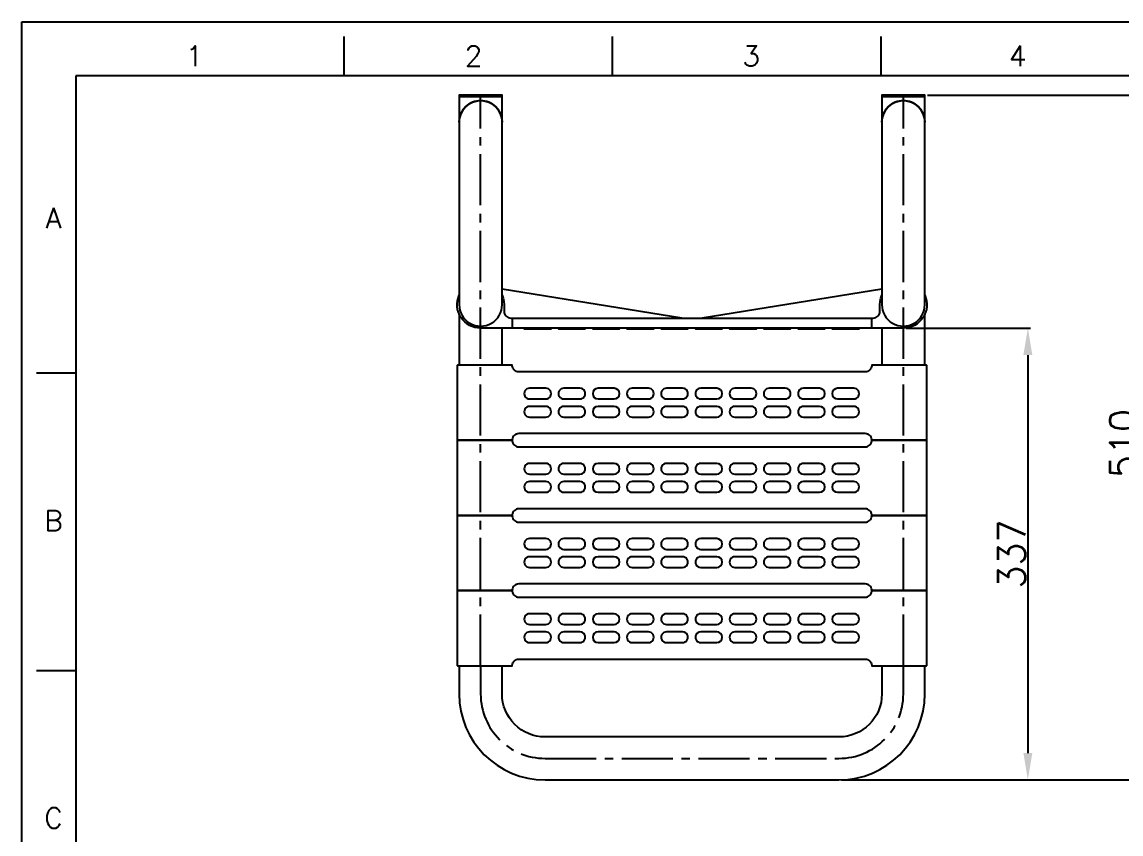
# Model space of a CAD drawing. Header units: inches. Extents: x 7305 to 8145, y -1324 to -730.
# Drawn here: x 7305.1 to 7714.4, y -1032.8 to -730.4 of the extents above; entities that cross this region are included whole.
import ezdxf

# ---------------------------------------------------------------- set-up
doc = ezdxf.new("R2010")
doc.units = ezdxf.units.IN
doc.header["$MEASUREMENT"] = 0
doc.linetypes.add('CENTER2', pattern=[28.575, 19.05, -3.175, 3.175, -3.175])
doc.layers.get('Defpoints').update_dxf_attribs({"color": 3})
doc.layers.add('Cneter', color=1, linetype='CENTER2')
doc.layers.add('PDF_형상', color=7, linetype='Continuous')
doc.styles.get("Standard").update_dxf_attribs({"font": 'romans.shx', "bigfont": 'whtgtxt.shx'})
doc.dimstyles.get("Standard").update_dxf_attribs({"dimtxt": 2.5, "dimasz": 3, "dimexe": 1, "dimexo": 1, "dimgap": 1, "dimtad": 1, "dimdec": 1, "dimdsep": 46, "dimtxsty": 'Standard', "dimcen": 0.09, "dimclrd": 1, "dimclre": 1, "dimclrt": 2, "dimadec": 0, "dimazin": 0, "dimtfac": 1, "dimtdec": 1, "dimtmove": 0, "dimatfit": 3, "dimfxl": 0, "dimtolj": 1, "dimtzin": 0, "dimarcsym": 0})

# ---------------------------------------------------------------- blocks, each defined once
blk = doc.blocks.new('*D14')
at = {"color": 3, "linetype": 'ByBlock', "lineweight": -2}
for p, q in [((7642.35, -757.61), (7722.2, -757.61)), ((7721.2, -767.61), (7721.2, -1002.61)), ((7610.36, -1012.61), (7722.2, -1012.61))]:
    blk.add_line(p, q, dxfattribs=at)
at = {"color": 3}
for points in [[(7719.54, -767.61), (7722.87, -767.61), (7721.2, -757.61)], [(7719.54, -1002.61), (7722.87, -1002.61), (7721.2, -1012.61)]]:
    blk.add_solid(points, dxfattribs=at)
at = {"layer": 'Defpoints', "color": 0}
for p in [(7641.35, -757.61), (7609.36, -1012.61), (7721.2, -1012.61)]:
    blk.add_point(p, dxfattribs=at)
at = {"color": 3, "insert": (7715.2, -887.41), "char_height": 10, "attachment_point": 5, "rotation": 90}
blk.add_mtext('\\A1;510', dxfattribs=at)
blk = doc.blocks.new('*D16')
at = {"color": 3, "linetype": 'ByBlock', "lineweight": -2}
for p, q in [((7634.35, -844.43), (7680.72, -844.43)), ((7679.72, -854.43), (7679.72, -1002.61)), ((7611.36, -1012.61), (7680.72, -1012.61))]:
    blk.add_line(p, q, dxfattribs=at)
at = {"color": 3}
for points in [[(7678.05, -854.43), (7681.39, -854.43), (7679.72, -844.43)], [(7678.05, -1002.61), (7681.39, -1002.61), (7679.72, -1012.61)]]:
    blk.add_solid(points, dxfattribs=at)
at = {"layer": 'Defpoints', "color": 0}
for p in [(7633.35, -844.43), (7610.36, -1012.61), (7679.72, -1012.61)]:
    blk.add_point(p, dxfattribs=at)
at = {"color": 3, "insert": (7673.72, -928.52), "char_height": 10, "attachment_point": 5, "rotation": 90}
blk.add_mtext('\\A1;337', dxfattribs=at)

msp = doc.modelspace()

# ---------------------------------------------------------------- linework, layer by layer
at = {"color": 7, "linetype": 'Continuous'}
for p, q in [((7305.081, -730.42), (8145.08, -730.42)), ((7305.081, -1324.42), (7305.081, -730.421)), ((7425.081, -750.421), (7425.081, -735.885)), ((7525.081, -750.421), (7525.081, -735.885)), ((7625.081, -750.421), (7625.081, -735.885)), ((7325.081, -750.421), (7325.081, -1304.42)), ((8125.08, -750.421), (7325.081, -750.421)), ((7325.081, -861.221), (7310.545, -861.221)), ((7325.081, -972.021), (7310.545, -972.021))]:
    msp.add_line(p, q, dxfattribs=at)
at = {"layer": 'Cneter'}
for p, q in [((7475.912, -970.131), (7475.912, -757.614)), ((7633.348, -970.131), (7633.348, -757.614))]:
    msp.add_line(p, q, dxfattribs=at)
msp.add_lwpolyline([(7475.915, -970.131), (7475.915, -980.626, 0.4142017), (7499.903, -1004.614), (7609.36, -1004.614, 0.4142017), (7633.348, -980.626), (7633.348, -970.131)], format="xyb", dxfattribs=at)
at = {"layer": 'PDF_형상', "lineweight": 25}
for points in [[(7483.909, -835.683), (7483.909, -835.593), (7483.909, -835.321), (7483.909, -834.87), (7483.909, -834.242), (7483.909, -833.441), (7483.909, -832.47), (7483.909, -831.334), (7483.909, -830.041), (7483.909, -828.597), (7483.909, -827.009), (7483.909, -825.286), (7483.909, -823.437), (7483.909, -821.472), (7483.909, -819.402), (7483.909, -817.237), (7483.909, -814.989), (7483.909, -812.67), (7483.909, -810.293), (7483.909, -807.87), (7483.909, -805.414), (7483.909, -802.938), (7483.909, -800.455), (7483.909, -797.979), (7483.909, -795.524), (7483.909, -793.1), (7483.909, -790.723), (7483.909, -788.404), (7483.909, -786.157), (7483.909, -783.992), (7483.909, -781.921), (7483.909, -779.956), (7483.909, -778.107), (7483.909, -776.384), (7483.909, -774.796), (7483.909, -773.352), (7483.909, -772.058), (7483.909, -770.924), (7483.909, -769.952), (7483.909, -769.151), (7483.909, -768.523), (7483.909, -768.072), (7483.909, -767.801), (7483.909, -767.71), (7483.909, -758.214), (7483.909, -757.614), (7483.887, -757.614), (7483.709, -757.614), (7483.356, -757.614), (7482.838, -757.614), (7482.164, -757.614), (7481.351, -757.614), (7480.417, -757.614), (7479.382, -757.614), (7478.269, -757.614), (7477.104, -757.614), (7475.912, -757.614), (7474.72, -757.614), (7473.554, -757.614), (7472.442, -757.614), (7471.407, -757.614), (7470.472, -757.614), (7469.66, -757.614), (7468.987, -757.614), (7468.468, -757.614), (7468.116, -757.614), (7467.938, -757.614), (7467.915, -757.614), (7467.915, -758.214), (7467.915, -767.71), (7467.915, -767.801), (7467.915, -768.072), (7467.915, -768.523), (7467.915, -769.151), (7467.915, -769.952), (7467.915, -770.924), (7467.915, -772.058), (7467.915, -773.352), (7467.915, -774.796), (7467.915, -776.384), (7467.915, -778.107), (7467.915, -779.956), (7467.915, -781.921), (7467.915, -783.992), (7467.915, -786.157), (7467.915, -788.404), (7467.915, -790.723), (7467.915, -793.1), (7467.915, -795.524), (7467.915, -797.979), (7467.915, -800.455), (7467.915, -802.938), (7467.915, -805.414), (7467.915, -807.87), (7467.915, -810.293), (7467.915, -812.67), (7467.915, -814.989), (7467.915, -817.237), (7467.915, -819.402), (7467.915, -821.472), (7467.915, -823.437), (7467.915, -825.286), (7467.915, -827.009), (7467.915, -828.597), (7467.915, -830.041), (7467.915, -831.334), (7467.915, -832.47), (7467.915, -833.441), (7467.915, -834.242), (7467.915, -834.87), (7467.915, -835.321), (7467.915, -835.593), (7467.915, -835.683, 1.0000412)], [(7483.909, -767.71, 0.4142466), (7475.912, -759.713, 0.4142856), (7467.915, -767.71, -1.0000412)], [(7641.348, -835.683), (7641.348, -835.593), (7641.348, -835.321), (7641.348, -834.87), (7641.348, -834.242), (7641.348, -833.441), (7641.348, -832.47), (7641.348, -831.334), (7641.348, -830.041), (7641.348, -828.597), (7641.348, -827.009), (7641.348, -825.286), (7641.348, -823.437), (7641.348, -821.472), (7641.348, -819.402), (7641.348, -817.237), (7641.348, -814.989), (7641.348, -812.67), (7641.348, -810.293), (7641.348, -807.87), (7641.348, -805.414), (7641.348, -802.938), (7641.348, -800.455), (7641.348, -797.979), (7641.348, -795.524), (7641.348, -793.1), (7641.348, -790.723), (7641.348, -788.404), (7641.348, -786.157), (7641.348, -783.992), (7641.348, -781.921), (7641.348, -779.956), (7641.348, -778.107), (7641.348, -776.384), (7641.348, -774.796), (7641.348, -773.352), (7641.348, -772.058), (7641.348, -770.924), (7641.348, -769.952), (7641.348, -769.151), (7641.348, -768.523), (7641.348, -768.072), (7641.348, -767.801), (7641.348, -767.71), (7641.348, -758.214), (7641.348, -757.614), (7641.325, -757.614), (7641.147, -757.614), (7640.795, -757.614), (7640.276, -757.614), (7639.603, -757.614), (7638.79, -757.614), (7637.856, -757.614), (7636.821, -757.614), (7635.707, -757.614), (7634.543, -757.614), (7633.351, -757.614), (7632.159, -757.614), (7630.993, -757.614), (7629.881, -757.614), (7628.846, -757.614), (7627.911, -757.614), (7627.098, -757.614), (7626.425, -757.614), (7625.906, -757.614), (7625.554, -757.614), (7625.376, -757.614), (7625.354, -757.614), (7625.354, -758.214), (7625.354, -767.71), (7625.354, -767.801), (7625.354, -768.072), (7625.354, -768.523), (7625.354, -769.151), (7625.354, -769.952), (7625.354, -770.924), (7625.354, -772.058), (7625.354, -773.352), (7625.354, -774.796), (7625.354, -776.384), (7625.354, -778.107), (7625.354, -779.956), (7625.354, -781.921), (7625.354, -783.992), (7625.354, -786.157), (7625.354, -788.404), (7625.354, -790.723), (7625.354, -793.1), (7625.354, -795.524), (7625.354, -797.979), (7625.354, -800.455), (7625.354, -802.938), (7625.354, -805.414), (7625.354, -807.87), (7625.354, -810.293), (7625.354, -812.67), (7625.354, -814.989), (7625.354, -817.237), (7625.354, -819.402), (7625.354, -821.472), (7625.354, -823.437), (7625.354, -825.286), (7625.354, -827.009), (7625.354, -828.597), (7625.354, -830.041), (7625.354, -831.334), (7625.354, -832.47), (7625.354, -833.441), (7625.354, -834.242), (7625.354, -834.87), (7625.354, -835.321), (7625.354, -835.593), (7625.354, -835.683, 1.0000412)], [(7641.348, -767.71, 0.4142466), (7633.351, -759.713, 0.4142856), (7625.354, -767.71, -1.0000412)], [(7500.152, -866.796), (7494.155, -866.796, 1.0000231), (7494.155, -870.795), (7500.152, -870.795, 1.0000231)], [(7512.898, -866.796), (7506.9, -866.796, 1.0000231), (7506.9, -870.795), (7512.898, -870.795, 1.0000231)], [(7519.645, -870.795), (7525.643, -870.795, 0.9995822), (7525.643, -866.796), (7519.645, -866.796, 0.9995822)], [(7532.39, -870.795), (7538.387, -870.795, 1.0000231), (7538.387, -866.796), (7532.39, -866.796, 1.0000231)], [(7551.133, -866.796), (7545.135, -866.796, 1.0000231), (7545.135, -870.795), (7551.133, -870.795, 1.0000231)], [(7557.88, -870.795), (7563.878, -870.795, 0.9995822), (7563.878, -866.796), (7557.88, -866.796, 1.0000231)], [(7576.622, -866.796), (7570.625, -866.796, 1.0000231), (7570.625, -870.795), (7576.622, -870.795, 1.0000231)], [(7583.37, -870.795), (7589.368, -870.795, 1.0000231), (7589.368, -866.796), (7583.37, -866.796, 1.0000231)], [(7596.115, -870.795), (7602.113, -870.795, 0.9995822), (7602.113, -866.796), (7596.115, -866.796, 1.0000231)], [(7608.86, -870.795), (7614.857, -870.795, 1.0000231), (7614.857, -866.796), (7608.86, -866.796, 0.9995822)], [(7500.152, -873.544), (7494.155, -873.544, 1.0001833), (7494.155, -877.542), (7500.152, -877.542, 1.0001833)], [(7512.898, -873.544), (7506.9, -873.544, 1.0001833), (7506.9, -877.542), (7512.898, -877.542, 1.0001833)], [(7525.643, -873.544), (7519.645, -873.544, 0.9997423), (7519.645, -877.542), (7525.643, -877.542, 0.9997423)], [(7532.39, -877.542), (7538.387, -877.542, 1.0001833), (7538.387, -873.544), (7532.39, -873.544, 1.0001833)], [(7551.133, -873.544), (7545.135, -873.544, 1.0001833), (7545.135, -877.542), (7551.133, -877.542, 1.0001833)], [(7557.88, -877.542), (7563.878, -877.542, 0.9997423), (7563.878, -873.544), (7557.88, -873.544, 1.0001833)], [(7570.625, -877.542), (7576.622, -877.542, 1.0001833), (7576.622, -873.544), (7570.625, -873.544, 1.0001833)], [(7589.368, -873.544), (7583.37, -873.544, 1.0001833), (7583.37, -877.542), (7589.368, -877.542, 1.0001833)], [(7602.113, -873.544), (7596.115, -873.544, 1.0001833), (7596.115, -877.542), (7602.113, -877.542, 0.9997423)], [(7608.86, -877.542), (7614.857, -877.542, 1.0001833), (7614.857, -873.544), (7608.86, -873.544, 0.9997423)], [(7500.152, -894.785), (7494.155, -894.785, 1.0000231), (7494.155, -898.784), (7500.152, -898.784, 1.0000231)], [(7512.898, -894.785), (7506.9, -894.785, 1.0000231), (7506.9, -898.784), (7512.898, -898.784, 1.0000231)], [(7525.643, -894.785), (7519.645, -894.785, 0.9995822), (7519.645, -898.784), (7525.643, -898.784, 0.9995822)], [(7538.387, -894.785), (7532.39, -894.785, 1.0000231), (7532.39, -898.784), (7538.387, -898.784, 1.0000231)], [(7551.133, -894.785), (7545.135, -894.785, 1.0000231), (7545.135, -898.784), (7551.133, -898.784, 1.0000231)], [(7563.878, -894.785), (7557.88, -894.785, 1.0000231), (7557.88, -898.784), (7563.878, -898.784, 0.9995822)], [(7576.622, -894.785), (7570.625, -894.785, 1.0000231), (7570.625, -898.784), (7576.622, -898.784, 1.0000231)], [(7583.37, -898.784), (7589.368, -898.784, 1.0000231), (7589.368, -894.785), (7583.37, -894.785, 1.0000231)], [(7602.113, -894.785), (7596.115, -894.785, 1.0000231), (7596.115, -898.784), (7602.113, -898.784, 0.9995822)], [(7614.857, -894.785), (7608.86, -894.785, 0.9995822), (7608.86, -898.784), (7614.857, -898.784, 1.0000231)], [(7494.155, -905.531), (7500.152, -905.531, 1.0001833), (7500.152, -901.533), (7494.155, -901.533, 1.0001833)], [(7512.898, -901.533), (7506.9, -901.533, 1.0001833), (7506.9, -905.531), (7512.898, -905.531, 1.0001833)], [(7525.643, -901.533), (7519.645, -901.533, 0.9997423), (7519.645, -905.531), (7525.643, -905.531, 0.9997423)], [(7538.387, -901.533), (7532.39, -901.533, 1.0001833), (7532.39, -905.531), (7538.387, -905.531, 1.0001833)], [(7551.133, -901.533), (7545.135, -901.533, 1.0001833), (7545.135, -905.531), (7551.133, -905.531, 1.0001833)], [(7563.878, -901.533), (7557.88, -901.533, 1.0001833), (7557.88, -905.531), (7563.878, -905.531, 0.9997423)], [(7576.622, -901.533), (7570.625, -901.533, 1.0001833), (7570.625, -905.531), (7576.622, -905.531, 1.0001833)], [(7589.368, -901.533), (7583.37, -901.533, 1.0001833), (7583.37, -905.531), (7589.368, -905.531, 1.0001833)], [(7602.113, -901.533), (7596.115, -901.533, 1.0001833), (7596.115, -905.531), (7602.113, -905.531, 0.9997423)], [(7608.86, -905.531), (7614.857, -905.531, 1.0001833), (7614.857, -901.533), (7608.86, -901.533, 0.9997423)], [(7500.152, -922.774), (7494.155, -922.774, 1.0000231), (7494.155, -926.773), (7500.152, -926.773, 1.0000231)], [(7512.898, -922.774), (7506.9, -922.774, 1.0000231), (7506.9, -926.773), (7512.898, -926.773, 1.0000231)], [(7519.645, -926.773), (7525.643, -926.773, 0.9995822), (7525.643, -922.774), (7519.645, -922.774, 0.9995822)], [(7532.39, -926.773), (7538.387, -926.773, 1.0000231), (7538.387, -922.774), (7532.39, -922.774, 1.0000231)], [(7551.133, -922.774), (7545.135, -922.774, 1.0000231), (7545.135, -926.773), (7551.133, -926.773, 1.0000231)], [(7557.88, -926.773), (7563.878, -926.773, 0.9995822), (7563.878, -922.774), (7557.88, -922.774, 1.0000231)], [(7576.622, -922.774), (7570.625, -922.774, 1.0000231), (7570.625, -926.773), (7576.622, -926.773, 1.0000231)], [(7583.37, -926.773), (7589.368, -926.773, 1.0000231), (7589.368, -922.774), (7583.37, -922.774, 1.0000231)], [(7596.115, -926.773), (7602.113, -926.773, 0.9995822), (7602.113, -922.774), (7596.115, -922.774, 1.0000231)], [(7614.857, -922.774), (7608.86, -922.774, 0.9995822), (7608.86, -926.773), (7614.857, -926.773, 1.0000231)], [(7494.155, -933.52), (7500.152, -933.52, 1.0001833), (7500.152, -929.522), (7494.155, -929.522, 1.0001833)], [(7512.898, -929.522), (7506.9, -929.522, 1.0001833), (7506.9, -933.52), (7512.898, -933.52, 1.0001833)], [(7525.643, -929.522), (7519.645, -929.522, 0.9997423), (7519.645, -933.52), (7525.643, -933.52, 0.9997423)], [(7538.387, -929.522), (7532.39, -929.522, 1.0001833), (7532.39, -933.52), (7538.387, -933.52, 1.0001833)], [(7545.135, -933.52), (7551.133, -933.52, 1.0001833), (7551.133, -929.522), (7545.135, -929.522, 1.0001833)], [(7563.878, -929.522), (7557.88, -929.522, 1.0001833), (7557.88, -933.52), (7563.878, -933.52, 0.9997423)], [(7570.625, -933.52), (7576.622, -933.52, 1.0001833), (7576.622, -929.522), (7570.625, -929.522, 1.0001833)], [(7589.368, -929.522), (7583.37, -929.522, 1.0001833), (7583.37, -933.52), (7589.368, -933.52, 1.0001833)], [(7596.115, -933.52), (7602.113, -933.52, 0.9997423), (7602.113, -929.522), (7596.115, -929.522, 1.0001833)], [(7608.86, -933.52), (7614.857, -933.52, 1.0001833), (7614.857, -929.522), (7608.86, -929.522, 0.9997423)], [(7494.155, -954.762), (7500.152, -954.762, 1.0000231), (7500.152, -950.763), (7494.155, -950.763, 1.0000231)], [(7506.9, -954.762), (7512.898, -954.762, 1.0000231), (7512.898, -950.763), (7506.9, -950.763, 1.0000231)], [(7519.645, -954.762), (7525.643, -954.762, 0.9995822), (7525.643, -950.763), (7519.645, -950.763, 0.9995822)], [(7532.39, -954.762), (7538.387, -954.762, 1.0000231), (7538.387, -950.763), (7532.39, -950.763, 1.0000231)], [(7545.135, -954.762), (7551.133, -954.762, 1.0000231), (7551.133, -950.763), (7545.135, -950.763, 1.0000231)], [(7557.88, -954.762), (7563.878, -954.762, 0.9995822), (7563.878, -950.763), (7557.88, -950.763, 1.0000231)], [(7570.625, -954.762), (7576.622, -954.762, 1.0000231), (7576.622, -950.763), (7570.625, -950.763, 1.0000231)], [(7583.37, -954.762), (7589.368, -954.762, 1.0000231), (7589.368, -950.763), (7583.37, -950.763, 1.0000231)], [(7596.115, -954.762), (7602.113, -954.762, 0.9995822), (7602.113, -950.763), (7596.115, -950.763, 1.0000231)], [(7614.857, -950.763), (7608.86, -950.763, 0.9995822), (7608.86, -954.762), (7614.857, -954.762, 1.0000231)], [(7500.152, -957.511), (7494.155, -957.511, 1.0001833), (7494.155, -961.509), (7500.152, -961.509, 1.0001833)], [(7512.898, -957.511), (7506.9, -957.511, 1.0001833), (7506.9, -961.509), (7512.898, -961.509, 1.0001833)], [(7525.643, -957.511), (7519.645, -957.511, 0.9997423), (7519.645, -961.509), (7525.643, -961.509, 0.9997423)], [(7532.39, -961.509), (7538.387, -961.509, 1.0001833), (7538.387, -957.511), (7532.39, -957.511, 1.0001833)], [(7551.133, -957.511), (7545.135, -957.511, 1.0001833), (7545.135, -961.509), (7551.133, -961.509, 1.0001833)], [(7557.88, -961.509), (7563.878, -961.509, 0.9997423), (7563.878, -957.511), (7557.88, -957.511, 1.0001833)], [(7576.622, -957.511), (7570.625, -957.511, 1.0001833), (7570.625, -961.509), (7576.622, -961.509, 1.0001833)], [(7589.368, -957.511), (7583.37, -957.511, 1.0001833), (7583.37, -961.509), (7589.368, -961.509, 1.0001833)], [(7602.113, -957.511), (7596.115, -957.511, 1.0001833), (7596.115, -961.509), (7602.113, -961.509, 0.9997423)], [(7608.86, -961.509), (7614.857, -961.509, 1.0001833), (7614.857, -957.511), (7608.86, -957.511, 0.9997423)]]:
    msp.add_lwpolyline(points, format="xyb", close=True, dxfattribs=at)
for points in [[(7475.912, -758.214), (7474.72, -758.214), (7473.554, -758.214), (7472.442, -758.214), (7471.407, -758.214), (7470.472, -758.214), (7469.66, -758.214), (7468.987, -758.214), (7468.468, -758.214), (7468.116, -758.214), (7467.938, -758.214), (7467.915, -758.214), (7467.938, -758.214), (7468.116, -758.214), (7468.468, -758.214), (7468.987, -758.214), (7469.66, -758.214), (7470.472, -758.214), (7471.407, -758.214), (7472.442, -758.214), (7473.554, -758.214), (7474.72, -758.214), (7475.912, -758.214), (7477.104, -758.214), (7478.269, -758.214), (7479.382, -758.214), (7480.417, -758.214), (7481.351, -758.214), (7482.164, -758.214), (7482.838, -758.214), (7483.356, -758.214), (7483.709, -758.214), (7483.887, -758.214), (7483.909, -758.214), (7483.887, -758.214), (7483.709, -758.214), (7483.356, -758.214), (7482.838, -758.214), (7482.164, -758.214), (7481.351, -758.214), (7480.417, -758.214), (7479.382, -758.214), (7478.269, -758.214), (7477.104, -758.214)], [(7633.351, -758.214), (7632.159, -758.214), (7630.993, -758.214), (7629.881, -758.214), (7628.846, -758.214), (7627.911, -758.214), (7627.098, -758.214), (7626.425, -758.214), (7625.906, -758.214), (7625.554, -758.214), (7625.376, -758.214), (7625.354, -758.214), (7625.376, -758.214), (7625.554, -758.214), (7625.906, -758.214), (7626.425, -758.214), (7627.098, -758.214), (7627.911, -758.214), (7628.846, -758.214), (7629.881, -758.214), (7630.993, -758.214), (7632.159, -758.214), (7633.351, -758.214), (7634.543, -758.214), (7635.707, -758.214), (7636.821, -758.214), (7637.856, -758.214), (7638.79, -758.214), (7639.603, -758.214), (7640.276, -758.214), (7640.795, -758.214), (7641.147, -758.214), (7641.325, -758.214), (7641.348, -758.214), (7641.325, -758.214), (7641.147, -758.214), (7640.795, -758.214), (7640.276, -758.214), (7639.603, -758.214), (7638.79, -758.214), (7637.856, -758.214), (7636.821, -758.214), (7635.707, -758.214), (7634.543, -758.214)], [(7621.593, -886.413), (7621.6, -886.331), (7621.603, -886.258), (7621.605, -886.202), (7621.605, -886.17), (7621.605, -886.164), (7633.351, -886.164), (7634.597, -886.164), (7635.816, -886.164), (7636.984, -886.164), (7638.071, -886.164), (7639.056, -886.164), (7639.919, -886.164), (7640.638, -886.164), (7641.2, -886.164), (7641.593, -886.164), (7641.806, -886.164), (7641.848, -886.164), (7641.896, -886.158), (7641.943, -886.144), (7641.986, -886.121), (7642.024, -886.091), (7642.055, -886.053), (7642.078, -886.009), (7642.093, -885.963), (7642.097, -885.913), (7642.097, -858.424), (7642.093, -858.376), (7642.078, -858.329), (7642.055, -858.286), (7642.024, -858.248), (7641.986, -858.217), (7641.943, -858.193), (7641.896, -858.179), (7641.848, -858.175), (7641.806, -858.175), (7641.593, -858.175), (7641.2, -858.175), (7640.638, -858.175), (7639.919, -858.175), (7639.056, -858.175), (7638.071, -858.175), (7636.984, -858.175), (7635.816, -858.175), (7634.597, -858.175), (7633.351, -858.175), (7621.605, -858.175), (7621.605, -858.181), (7621.605, -858.213), (7621.603, -858.269), (7621.6, -858.342), (7621.593, -858.424), (7621.505, -858.875), (7621.336, -859.301), (7621.093, -859.69), (7620.783, -860.028), (7620.416, -860.303), (7620.004, -860.507), (7619.562, -860.632), (7619.106, -860.673), (7490.157, -860.673), (7489.699, -860.632), (7489.258, -860.507), (7488.847, -860.303), (7488.48, -860.028), (7488.17, -859.69), (7487.926, -859.301), (7487.758, -858.875), (7487.67, -858.424), (7487.665, -858.37), (7487.66, -858.292), (7487.658, -858.229), (7487.657, -858.189), (7487.657, -858.175), (7475.912, -858.175), (7474.665, -858.175), (7473.445, -858.175), (7472.279, -858.175), (7471.192, -858.175), (7470.206, -858.175), (7469.344, -858.175), (7468.625, -858.175), (7468.062, -858.175), (7467.67, -858.175), (7467.456, -858.175), (7467.415, -858.175), (7467.367, -858.179), (7467.32, -858.193), (7467.277, -858.217), (7467.239, -858.248), (7467.208, -858.286), (7467.184, -858.329), (7467.17, -858.376), (7467.165, -858.424), (7467.165, -885.913), (7467.17, -885.963), (7467.184, -886.009), (7467.208, -886.053), (7467.239, -886.091), (7467.277, -886.121), (7467.32, -886.144), (7467.367, -886.158), (7467.415, -886.164), (7467.367, -886.168), (7467.32, -886.182), (7467.277, -886.206), (7467.239, -886.237), (7467.208, -886.275), (7467.184, -886.318), (7467.17, -886.365), (7467.165, -886.413), (7467.165, -913.902), (7467.17, -913.952), (7467.184, -913.999), (7467.208, -914.042), (7467.239, -914.08), (7467.277, -914.11), (7467.32, -914.133), (7467.367, -914.148), (7467.415, -914.153), (7467.367, -914.157), (7467.32, -914.171), (7467.277, -914.195), (7467.239, -914.226), (7467.208, -914.264), (7467.184, -914.307), (7467.17, -914.354), (7467.165, -914.402), (7467.165, -941.891), (7467.17, -941.941), (7467.184, -941.988), (7467.208, -942.031), (7467.239, -942.069), (7467.277, -942.1), (7467.32, -942.122), (7467.367, -942.137), (7467.415, -942.142), (7467.367, -942.146), (7467.32, -942.16), (7467.277, -942.184), (7467.239, -942.215), (7467.208, -942.253), (7467.184, -942.296), (7467.17, -942.343), (7467.165, -942.391), (7467.165, -969.881), (7467.17, -969.93), (7467.184, -969.977), (7467.208, -970.02), (7467.239, -970.058), (7467.277, -970.089), (7467.32, -970.111), (7467.367, -970.126), (7467.415, -970.131), (7467.456, -970.131), (7467.67, -970.131), (7468.062, -970.131), (7468.625, -970.131), (7469.344, -970.131), (7470.206, -970.131), (7471.192, -970.131), (7472.279, -970.131), (7473.445, -970.131), (7474.665, -970.131), (7475.912, -970.131), (7487.657, -970.131), (7487.657, -970.125), (7487.657, -970.092), (7487.659, -970.037), (7487.663, -969.963), (7487.67, -969.881), (7487.758, -969.431), (7487.926, -969.004), (7488.17, -968.615), (7488.48, -968.278), (7488.847, -968.003), (7489.258, -967.799), (7489.699, -967.674), (7490.157, -967.632), (7619.106, -967.632), (7619.562, -967.674), (7620.004, -967.799), (7620.416, -968.003), (7620.783, -968.278), (7621.093, -968.615), (7621.336, -969.004), (7621.505, -969.431), (7621.593, -969.881), (7621.597, -969.936), (7621.602, -970.014), (7621.604, -970.076), (7621.605, -970.117), (7621.605, -970.131), (7633.351, -970.131), (7634.597, -970.131), (7635.816, -970.131), (7636.984, -970.131), (7638.071, -970.131), (7639.056, -970.131), (7639.919, -970.131), (7640.638, -970.131), (7641.2, -970.131), (7641.593, -970.131), (7641.806, -970.131), (7641.848, -970.131), (7641.896, -970.126), (7641.943, -970.111), (7641.986, -970.089), (7642.024, -970.058), (7642.055, -970.02), (7642.078, -969.977), (7642.093, -969.93), (7642.097, -969.881), (7642.097, -942.391), (7642.093, -942.343), (7642.078, -942.296), (7642.055, -942.253), (7642.024, -942.215), (7641.986, -942.184), (7641.943, -942.16), (7641.896, -942.146), (7641.848, -942.142), (7641.806, -942.142), (7641.593, -942.142), (7641.2, -942.142), (7640.638, -942.142), (7639.919, -942.142), (7639.056, -942.142), (7638.071, -942.142), (7636.984, -942.142), (7635.816, -942.142), (7634.597, -942.142), (7633.351, -942.142), (7621.605, -942.142), (7621.605, -942.128), (7621.604, -942.087), (7621.602, -942.025), (7621.597, -941.947), (7621.593, -941.891), (7621.505, -941.442), (7621.336, -941.015), (7621.093, -940.626), (7620.783, -940.289), (7620.416, -940.014), (7620.004, -939.81), (7619.562, -939.685), (7619.106, -939.643), (7490.157, -939.643), (7489.699, -939.685), (7489.258, -939.81), (7488.847, -940.014), (7488.48, -940.289), (7488.17, -940.626), (7487.926, -941.015), (7487.758, -941.442), (7487.67, -941.891), (7487.663, -941.974), (7487.659, -942.048), (7487.657, -942.103), (7487.657, -942.136), (7487.657, -942.142), (7475.912, -942.142), (7474.665, -942.142), (7473.445, -942.142), (7472.279, -942.142), (7471.192, -942.142), (7470.206, -942.142), (7469.344, -942.142), (7468.625, -942.142), (7468.062, -942.142), (7467.67, -942.142), (7467.456, -942.142), (7467.415, -942.142), (7467.456, -942.142), (7467.67, -942.142), (7468.062, -942.142), (7468.625, -942.142), (7469.344, -942.142), (7470.206, -942.142), (7471.192, -942.142), (7472.279, -942.142), (7473.445, -942.142), (7474.665, -942.142), (7475.912, -942.142), (7487.657, -942.142), (7487.657, -942.156), (7487.658, -942.196), (7487.66, -942.259), (7487.665, -942.337), (7487.67, -942.391), (7487.758, -942.842), (7487.926, -943.269), (7488.17, -943.657), (7488.48, -943.995), (7488.847, -944.27), (7489.258, -944.474), (7489.699, -944.599), (7490.157, -944.641), (7619.106, -944.641), (7619.562, -944.599), (7620.004, -944.474), (7620.416, -944.27), (7620.783, -943.995), (7621.093, -943.657), (7621.336, -943.269), (7621.505, -942.842), (7621.593, -942.391), (7621.6, -942.309), (7621.603, -942.236), (7621.605, -942.18), (7621.605, -942.148), (7621.605, -942.142), (7633.351, -942.142), (7634.597, -942.142), (7635.816, -942.142), (7636.984, -942.142), (7638.071, -942.142), (7639.056, -942.142), (7639.919, -942.142), (7640.638, -942.142), (7641.2, -942.142), (7641.593, -942.142), (7641.806, -942.142), (7641.848, -942.142), (7641.896, -942.137), (7641.943, -942.122), (7641.986, -942.1), (7642.024, -942.069), (7642.055, -942.031), (7642.078, -941.988), (7642.093, -941.941), (7642.097, -941.891), (7642.097, -914.402), (7642.093, -914.354), (7642.078, -914.307), (7642.055, -914.264), (7642.024, -914.226), (7641.986, -914.195), (7641.943, -914.171), (7641.896, -914.157), (7641.848, -914.153), (7641.896, -914.148), (7641.943, -914.133), (7641.986, -914.11), (7642.024, -914.08), (7642.055, -914.042), (7642.078, -913.999), (7642.093, -913.952), (7642.097, -913.902), (7642.097, -886.413), (7642.093, -886.365), (7642.078, -886.318), (7642.055, -886.275), (7642.024, -886.237), (7641.986, -886.206), (7641.943, -886.182), (7641.896, -886.168), (7641.848, -886.164), (7641.806, -886.164), (7641.593, -886.164), (7641.2, -886.164), (7640.638, -886.164), (7639.919, -886.164), (7639.056, -886.164), (7638.071, -886.164), (7636.984, -886.164), (7635.816, -886.164), (7634.597, -886.164), (7633.351, -886.164), (7621.605, -886.164), (7621.605, -886.15), (7621.604, -886.109), (7621.602, -886.047), (7621.597, -885.969), (7621.593, -885.913), (7621.505, -885.464), (7621.336, -885.037), (7621.093, -884.648), (7620.783, -884.311), (7620.416, -884.035), (7620.004, -883.832), (7619.562, -883.707), (7619.106, -883.664), (7490.157, -883.664), (7489.699, -883.707), (7489.258, -883.832), (7488.847, -884.035), (7488.48, -884.311), (7488.17, -884.648), (7487.926, -885.037), (7487.758, -885.464), (7487.67, -885.913), (7487.663, -885.996), (7487.659, -886.069), (7487.657, -886.125), (7487.657, -886.158), (7487.657, -886.164), (7475.912, -886.164), (7474.665, -886.164), (7473.445, -886.164), (7472.279, -886.164), (7471.192, -886.164), (7470.206, -886.164), (7469.344, -886.164), (7468.625, -886.164), (7468.062, -886.164), (7467.67, -886.164), (7467.456, -886.164), (7467.415, -886.164), (7467.456, -886.164), (7467.67, -886.164), (7468.062, -886.164), (7468.625, -886.164), (7469.344, -886.164), (7470.206, -886.164), (7471.192, -886.164), (7472.279, -886.164), (7473.445, -886.164), (7474.665, -886.164), (7475.912, -886.164), (7487.657, -886.164), (7487.657, -886.178), (7487.658, -886.218), (7487.66, -886.281), (7487.665, -886.359), (7487.67, -886.413), (7487.758, -886.864), (7487.926, -887.29), (7488.17, -887.679), (7488.48, -888.017), (7488.847, -888.292), (7489.258, -888.496), (7489.699, -888.621), (7490.157, -888.663), (7619.106, -888.663), (7619.562, -888.621), (7620.004, -888.496), (7620.416, -888.292), (7620.783, -888.017), (7621.093, -887.679), (7621.336, -887.29), (7621.505, -886.864)], [(7475.912, -914.153), (7487.657, -914.153), (7487.657, -914.167), (7487.658, -914.207), (7487.66, -914.27), (7487.665, -914.348), (7487.67, -914.402), (7487.758, -914.853), (7487.926, -915.279), (7488.17, -915.668), (7488.48, -916.006), (7488.847, -916.281), (7489.258, -916.485), (7489.699, -916.61), (7490.157, -916.652), (7619.106, -916.652), (7619.562, -916.61), (7620.004, -916.485), (7620.416, -916.281), (7620.783, -916.006), (7621.093, -915.668), (7621.336, -915.279), (7621.505, -914.853), (7621.593, -914.402), (7621.6, -914.32), (7621.603, -914.247), (7621.605, -914.191), (7621.605, -914.159), (7621.605, -914.153), (7633.351, -914.153), (7621.605, -914.153), (7621.605, -914.139), (7621.604, -914.098), (7621.602, -914.036), (7621.597, -913.958), (7621.593, -913.902), (7621.505, -913.453), (7621.336, -913.026), (7621.093, -912.637), (7620.783, -912.3), (7620.416, -912.024), (7620.004, -911.821), (7619.562, -911.696), (7619.106, -911.653), (7490.157, -911.653), (7489.699, -911.696), (7489.258, -911.821), (7488.847, -912.024), (7488.48, -912.3), (7488.17, -912.637), (7487.926, -913.026), (7487.758, -913.453), (7487.67, -913.902), (7487.663, -913.985), (7487.659, -914.058), (7487.657, -914.114), (7487.657, -914.147), (7487.657, -914.153), (7475.912, -914.153), (7474.665, -914.153), (7473.445, -914.153), (7472.279, -914.153), (7471.192, -914.153), (7470.206, -914.153), (7469.344, -914.153), (7468.625, -914.153), (7468.062, -914.153), (7467.67, -914.153), (7467.456, -914.153), (7467.415, -914.153), (7467.456, -914.153), (7467.67, -914.153), (7468.062, -914.153), (7468.625, -914.153), (7469.344, -914.153), (7470.206, -914.153), (7471.192, -914.153), (7472.279, -914.153), (7473.445, -914.153), (7474.665, -914.153)], [(7633.351, -914.153), (7634.597, -914.153), (7635.816, -914.153), (7636.984, -914.153), (7638.071, -914.153), (7639.056, -914.153), (7639.919, -914.153), (7640.638, -914.153), (7641.2, -914.153), (7641.593, -914.153), (7641.806, -914.153), (7641.848, -914.153), (7641.806, -914.153), (7641.593, -914.153), (7641.2, -914.153), (7640.638, -914.153), (7639.919, -914.153), (7639.056, -914.153), (7638.071, -914.153), (7636.984, -914.153), (7635.816, -914.153), (7634.597, -914.153)]]:
    msp.add_lwpolyline(points, close=True, dxfattribs=at)
for points in [[(7550.883, -840.681), (7483.909, -829.947)], [(7625.354, -829.947), (7558.379, -840.681)], [(7467.915, -839.226), (7467.915, -858.175)], [(7487.67, -840.681), (7487.758, -840.681), (7487.926, -840.681), (7488.17, -840.681), (7488.48, -840.681), (7488.847, -840.681), (7489.258, -840.681), (7489.699, -840.681), (7490.157, -840.681), (7619.106, -840.681), (7619.562, -840.681), (7620.004, -840.681), (7620.416, -840.681), (7620.783, -840.681), (7621.093, -840.681), (7621.336, -840.681), (7621.505, -840.681), (7621.593, -840.681)], [(7641.348, -858.175), (7641.348, -839.226)], [(7483.909, -858.175), (7483.909, -844.43)], [(7621.593, -844.43), (7621.505, -844.43), (7621.336, -844.43), (7621.093, -844.43), (7620.783, -844.43), (7620.416, -844.43), (7620.004, -844.43), (7619.562, -844.43), (7619.106, -844.43), (7490.157, -844.43), (7489.699, -844.43), (7489.258, -844.43), (7488.847, -844.43), (7488.48, -844.43), (7488.17, -844.43), (7487.926, -844.43), (7487.758, -844.43), (7487.67, -844.43)], [(7492.155, -844.43), (7492.155, -844.68), (7492.253, -844.68), (7492.537, -844.68), (7492.98, -844.68), (7493.537, -844.68), (7494.155, -844.68), (7500.152, -844.68), (7500.77, -844.68), (7501.328, -844.68), (7501.77, -844.68), (7502.054, -844.68), (7502.152, -844.68), (7502.152, -844.43)], [(7504.901, -844.43), (7504.901, -844.68), (7504.998, -844.68), (7505.282, -844.68), (7505.725, -844.68), (7506.282, -844.68), (7506.9, -844.68), (7512.898, -844.68), (7513.516, -844.68), (7514.073, -844.68), (7514.515, -844.68), (7514.799, -844.68), (7514.897, -844.68), (7514.897, -844.43)], [(7517.646, -844.43), (7517.646, -844.68), (7517.744, -844.68), (7518.028, -844.68), (7518.469, -844.68), (7519.027, -844.68), (7519.645, -844.68), (7525.643, -844.68), (7526.26, -844.68), (7526.818, -844.68), (7527.26, -844.68), (7527.544, -844.68), (7527.642, -844.68), (7527.642, -844.43)], [(7530.39, -844.43), (7530.39, -844.68), (7530.488, -844.68), (7530.773, -844.68), (7531.215, -844.68), (7531.772, -844.68), (7532.39, -844.68), (7538.387, -844.68), (7539.005, -844.68), (7539.563, -844.68), (7540.005, -844.68), (7540.289, -844.68), (7540.387, -844.68), (7540.387, -844.43)], [(7543.136, -844.43), (7543.136, -844.68), (7543.233, -844.68), (7543.517, -844.68), (7543.96, -844.68), (7544.517, -844.68), (7545.135, -844.68), (7551.133, -844.68), (7551.751, -844.68), (7552.308, -844.68), (7552.75, -844.68), (7553.034, -844.68), (7553.132, -844.68), (7553.132, -844.43)], [(7555.881, -844.43), (7555.881, -844.68), (7555.979, -844.68), (7556.263, -844.68), (7556.705, -844.68), (7557.262, -844.68), (7557.88, -844.68), (7563.878, -844.68), (7564.495, -844.68), (7565.053, -844.68), (7565.495, -844.68), (7565.779, -844.68), (7565.877, -844.68), (7565.877, -844.43)], [(7568.625, -844.43), (7568.625, -844.68), (7568.723, -844.68), (7569.008, -844.68), (7569.45, -844.68), (7570.007, -844.68), (7570.625, -844.68), (7576.622, -844.68), (7577.24, -844.68), (7577.798, -844.68), (7578.24, -844.68), (7578.524, -844.68), (7578.622, -844.68), (7578.622, -844.43)], [(7581.371, -844.43), (7581.371, -844.68), (7581.468, -844.68), (7581.752, -844.68), (7582.195, -844.68), (7582.752, -844.68), (7583.37, -844.68), (7589.368, -844.68), (7589.986, -844.68), (7590.543, -844.68), (7590.985, -844.68), (7591.269, -844.68), (7591.367, -844.68), (7591.367, -844.43)], [(7594.116, -844.43), (7594.116, -844.68), (7594.214, -844.68), (7594.498, -844.68), (7594.94, -844.68), (7595.497, -844.68), (7596.115, -844.68), (7602.113, -844.68), (7602.731, -844.68), (7603.288, -844.68), (7603.73, -844.68), (7604.014, -844.68), (7604.112, -844.68), (7604.112, -844.43)], [(7606.861, -844.43), (7606.861, -844.68), (7606.959, -844.68), (7607.243, -844.68), (7607.685, -844.68), (7608.243, -844.68), (7608.86, -844.68), (7614.857, -844.68), (7615.475, -844.68), (7616.032, -844.68), (7616.475, -844.68), (7616.759, -844.68), (7616.857, -844.68), (7616.857, -844.43)], [(7625.354, -844.43), (7625.354, -858.175)]]:
    msp.add_lwpolyline(points, dxfattribs=at)
for points in [[(7483.909, -832.14), (7484.305, -833.219), (7484.569, -834.439), (7484.658, -835.683), (7484.658, -838.183), (7484.707, -838.67), (7484.849, -839.138), (7485.08, -839.571), (7485.391, -839.949), (7485.769, -840.261), (7486.201, -840.492), (7486.67, -840.634), (7487.158, -840.681), (7487.67, -840.681), (7487.663, -840.695), (7487.659, -840.736), (7487.657, -840.798), (7487.657, -840.876), (7487.657, -840.931), (7487.657, -844.18), (7487.657, -844.263), (7487.658, -844.336), (7487.66, -844.392), (7487.665, -844.424), (7487.67, -844.43), (7475.912, -844.43, -0.5423754), (7467.915, -832.14)], [(7641.348, -832.14, -0.5423797), (7633.351, -844.43), (7621.593, -844.43), (7621.6, -844.416), (7621.603, -844.375), (7621.605, -844.313), (7621.605, -844.236), (7621.605, -844.18), (7621.605, -840.931), (7621.605, -840.849), (7621.604, -840.775), (7621.602, -840.719), (7621.597, -840.687), (7621.593, -840.681), (7622.105, -840.681), (7622.592, -840.634), (7623.061, -840.492), (7623.493, -840.261), (7623.872, -839.949), (7624.183, -839.571), (7624.414, -839.138), (7624.556, -838.67), (7624.604, -838.183), (7624.604, -835.683), (7624.693, -834.439), (7624.958, -833.219), (7625.354, -832.14)], [(7467.915, -970.131), (7467.915, -980.626, 0.4142017), (7499.903, -1012.614), (7609.36, -1012.614, 0.4142017), (7641.348, -980.626), (7641.348, -970.131)], [(7625.354, -970.131), (7625.354, -980.626, -0.4141865), (7609.36, -996.62), (7499.903, -996.62, -0.4142389), (7483.909, -980.626), (7483.909, -970.131)]]:
    msp.add_lwpolyline(points, format="xyb", dxfattribs=at)

# ---------------------------------------------------------------- texts
at = {"char_height": 7.624, "attachment_point": 5}
for s, width, insert in [('1', 50, (7369.31, -743.083)), ('2', 50, (7473.266, -743.083)), ('3', 50, (7576.703, -743.083)), ('4', 50, (7675.933, -743.083)), ('A', 10, (7316.828, -803.417)), ('B', 10, (7316.828, -916.11)), ('C', 10, (7316.828, -1026.799))]:
    msp.add_mtext_dynamic_manual_height_columns(s, width=width, gutter_width=12.5, heights=[0], dxfattribs=dict(at, insert=insert))

# ---------------------------------------------------------------- dimensions: what is measured, and where the dimension line sits
dim = msp.add_linear_dim(base=(7721.202, -1012.614), p1=(7641.348, -757.614), p2=(7609.36, -1012.614), angle=90, dimstyle='Standard', override={"dimtxt": 10, "dimasz": 10, "dimlfac": 2, "dimclrd": 3, "dimclre": 3, "dimclrt": 3, "dimarcsym": 1})
dim.commit()
dim.dimension.update_dxf_attribs({"geometry": '*D14', "text_midpoint": (7721.202, -887.405), "dimtype": 160})
dim = msp.add_linear_dim(base=(7679.72, -1012.614), p1=(7633.351, -844.43), p2=(7610.36, -1012.614), angle=90, text='337', dimstyle='Standard', override={"dimtxt": 10, "dimasz": 10, "dimlfac": 2, "dimclrd": 3, "dimclre": 3, "dimclrt": 3, "dimarcsym": 1})
dim.commit()
dim.dimension.update_dxf_attribs({"geometry": '*D16', "text_midpoint": (7679.72, -928.522), "dimtype": 160})

doc.saveas('drawing.dxf')
